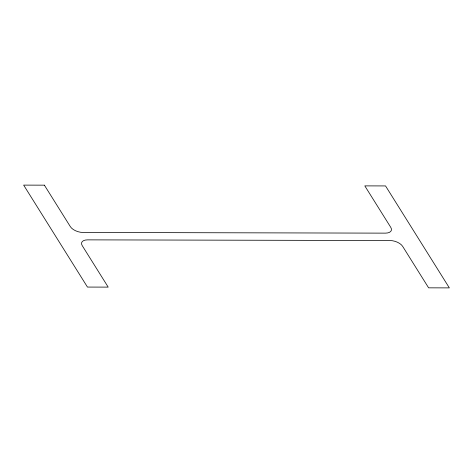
<?xml version="1.0" encoding="UTF-8"?>
<svg xmlns="http://www.w3.org/2000/svg" width="473" height="473" viewBox="0 0 473 473"><rect width="100%" height="100%" fill="white"/><g stroke="black" fill="none" stroke-linecap="round" stroke-linejoin="round"><path stroke-width="0.71" d="M44.385 185.162L23.65 185.114L87.458 287.07L108.193 287.117L82.213 245.605A9.992 5.162 17.5 0 1 87.558 239.864L390.077 240.544A9.992 5.162 17.5 0 1 402.635 246.327L428.615 287.838L449.35 287.886L385.542 185.93L364.807 185.883L390.787 227.395A9.992 5.162 17.5 0 1 385.442 233.136L82.923 232.456A9.992 5.162 17.5 0 1 70.365 226.673L44.385 185.162"/></g></svg>
